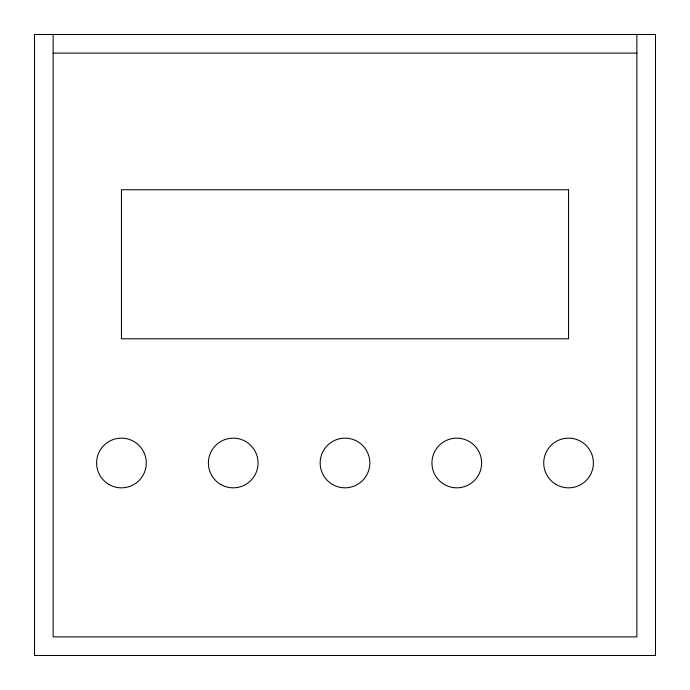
<?xml version="1.0" encoding="UTF-8"?>
<svg xmlns="http://www.w3.org/2000/svg" width="690" height="690" viewBox="0 0 690 690"><rect width="100%" height="100%" fill="white"/><g stroke="black" fill="none" stroke-linecap="round" stroke-linejoin="round"><path stroke-width="1.03" d="M53.13 53.13L636.87 53.13M636.87 34.5L636.87 636.87L53.13 636.87L53.13 34.5M655.5 34.5L34.5 34.5L34.5 655.5L655.5 655.5L655.5 34.5M568.56 189.75L121.44 189.75L121.44 338.79L568.56 338.79L568.56 189.75M332.58 484.501A24.84 24.84 0 0 0 369.84 462.99A24.84 24.84 0 0 0 332.58 441.479A24.84 24.84 0 0 0 332.58 484.501M444.36 484.501A24.84 24.84 0 0 0 481.62 462.99A24.84 24.84 0 0 0 444.36 441.479A24.84 24.84 0 0 0 444.36 484.501M556.14 484.501A24.84 24.84 0 0 0 593.4 462.99A24.84 24.84 0 0 0 556.14 441.479A24.84 24.84 0 0 0 556.14 484.501M109.02 484.501A24.84 24.84 0 0 0 146.28 462.99A24.84 24.84 0 0 0 109.02 441.479A24.84 24.84 0 0 0 109.02 484.501M220.8 484.501A24.84 24.84 0 0 0 258.06 462.99A24.84 24.84 0 0 0 220.8 441.479A24.84 24.84 0 0 0 220.8 484.501"/></g></svg>
